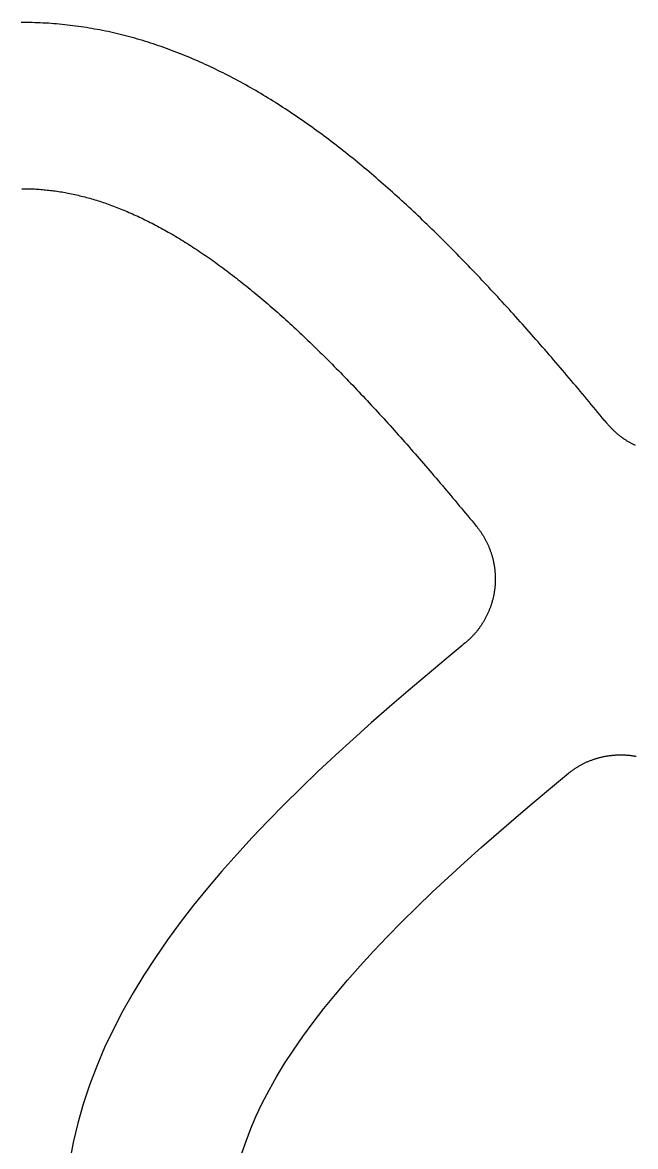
# Model space of a CAD drawing. Header units: millimetres. Extents: x 0 to 12, y 0 to 22.
# Drawn here: x 6 to 7.475, y 8.195 to 10.9 of the extents above; entities that cross this region are included whole.
import ezdxf

# ---------------------------------------------------------------- set-up
doc = ezdxf.new("R2010")
doc.units = ezdxf.units.MM
doc.layers.add('CUT_HOLE', color=3, linetype='Continuous')

msp = doc.modelspace()

# ---------------------------------------------------------------- linework, layer by layer
at = {"layer": 'CUT_HOLE'}
for points in [[(7.475, 9.8818), (7.4735, 9.8825), (7.4719, 9.8833), (7.4703, 9.8841), (7.4687, 9.8849), (7.4672, 9.8857), (7.4656, 9.8865), (7.4641, 9.8874), (7.4626, 9.8882), (7.461, 9.8891), (7.4595, 9.89), (7.458, 9.8909), (7.4565, 9.8918), (7.455, 9.8927), (7.4535, 9.8936), (7.4521, 9.8946), (7.4506, 9.8955), (7.4491, 9.8965), (7.4477, 9.8975), (7.4462, 9.8985), (7.4448, 9.8995), (7.4434, 9.9005), (7.4419, 9.9016), (7.4405, 9.9026), (7.4391, 9.9037), (7.4378, 9.9048), (7.4364, 9.9058), (7.435, 9.9069), (7.4336, 9.908), (7.4323, 9.9092), (7.4309, 9.9103), (7.4296, 9.9114), (7.4283, 9.9126), (7.427, 9.9138), (7.4257, 9.915), (7.4244, 9.9161), (7.4231, 9.9173), (7.4218, 9.9186), (7.4206, 9.9198), (7.4193, 9.921), (7.4181, 9.9223), (7.4169, 9.9235), (7.4157, 9.9248), (7.4145, 9.9261), (7.4133, 9.9274), (7.4121, 9.9287), (7.4109, 9.93), (7.4098, 9.9313), (7.4086, 9.9326), (7.4075, 9.934), (7.4064, 9.9353), (7.4064, 9.9353), (7.4064, 9.9353), (7.4064, 9.9353), (7.4063, 9.9354), (7.4063, 9.9354), (7.4063, 9.9354), (7.4063, 9.9354), (7.4063, 9.9354), (7.4063, 9.9354), (7.4063, 9.9354), (7.4063, 9.9355), (7.4062, 9.9355), (7.4062, 9.9355), (7.4062, 9.9355), (7.4062, 9.9355), (7.4062, 9.9355), (7.4062, 9.9355), (7.4062, 9.9356), (7.4062, 9.9356), (7.4061, 9.9356), (7.4061, 9.9356), (7.4061, 9.9356), (7.4061, 9.9356), (7.4061, 9.9357), (7.4061, 9.9357), (7.4061, 9.9357), (7.4061, 9.9357), (7.406, 9.9357), (7.406, 9.9357), (7.406, 9.9357), (7.406, 9.9358), (7.406, 9.9358), (7.406, 9.9358), (7.406, 9.9358), (7.406, 9.9358), (7.4059, 9.9358), (7.4059, 9.9358), (7.4059, 9.9359), (7.4059, 9.9359), (7.4059, 9.9359), (7.4059, 9.9359), (7.4059, 9.9359), (7.4059, 9.9359), (7.4058, 9.936), (7.4058, 9.936), (7.4058, 9.936), (7.4058, 9.936), (7.4058, 9.936), (7.4058, 9.936), (7.4058, 9.936), (7.4058, 9.9361), (7.4057, 9.9361), (7.4057, 9.9361), (7.4057, 9.9361), (7.4057, 9.9361), (7.4057, 9.9361), (7.4057, 9.9361), (7.4057, 9.9362), (7.4057, 9.9362), (7.4056, 9.9362), (7.4056, 9.9362), (7.4056, 9.9362), (7.4056, 9.9362), (7.4056, 9.9363), (7.4056, 9.9363), (7.4056, 9.9363), (7.4056, 9.9363), (7.4055, 9.9363), (7.4055, 9.9363), (7.4055, 9.9363), (7.4055, 9.9364), (7.4055, 9.9364), (7.4055, 9.9364), (7.4055, 9.9364), (7.4055, 9.9364), (7.4054, 9.9364), (7.4054, 9.9364), (7.4054, 9.9365), (7.4054, 9.9365), (7.4054, 9.9365), (7.4054, 9.9365), (7.4054, 9.9365), (7.4054, 9.9365), (7.4053, 9.9366), (7.4053, 9.9366), (7.4053, 9.9366), (7.4053, 9.9366), (7.4053, 9.9366), (7.4053, 9.9366), (7.4053, 9.9366), (7.4053, 9.9367), (7.4053, 9.9367), (7.4052, 9.9367), (7.4052, 9.9367), (7.4052, 9.9367), (7.4052, 9.9367), (7.4052, 9.9367), (7.4052, 9.9368), (7.4052, 9.9368), (7.4052, 9.9368), (7.4051, 9.9368), (7.4051, 9.9368), (7.4051, 9.9368), (7.4051, 9.9369), (7.4051, 9.9369), (7.4051, 9.9369), (7.4051, 9.9369), (7.4051, 9.9369), (7.405, 9.9369), (7.405, 9.9369), (7.405, 9.937), (7.405, 9.937), (7.405, 9.937), (7.405, 9.937), (7.405, 9.937), (7.405, 9.937), (7.4049, 9.9371), (7.4049, 9.9371), (7.4049, 9.9371), (7.4049, 9.9371), (7.4049, 9.9371), (7.4049, 9.9371), (7.4049, 9.9371), (7.4049, 9.9372), (7.4048, 9.9372), (7.4048, 9.9372), (7.4048, 9.9372), (7.4048, 9.9372), (7.4048, 9.9372), (7.4048, 9.9372), (7.4048, 9.9373), (7.4048, 9.9373), (7.4047, 9.9373), (7.4047, 9.9373), (7.4047, 9.9373), (7.4047, 9.9373), (7.4047, 9.9374), (7.4047, 9.9374), (7.4047, 9.9374), (7.4047, 9.9374), (7.4046, 9.9374), (7.4046, 9.9374), (7.4046, 9.9374), (7.4046, 9.9375), (7.4046, 9.9375), (7.4046, 9.9375), (7.4046, 9.9375), (7.4046, 9.9375), (7.4045, 9.9375), (7.4045, 9.9375), (7.4045, 9.9376), (7.4045, 9.9376), (7.4045, 9.9376), (7.4045, 9.9376), (7.4045, 9.9376), (7.4045, 9.9376), (7.4044, 9.9377), (7.4044, 9.9377), (7.4044, 9.9377), (7.4044, 9.9377), (7.4044, 9.9377), (7.4044, 9.9377), (7.4044, 9.9377), (7.4044, 9.9378), (7.4043, 9.9378), (7.4043, 9.9378), (7.4043, 9.9378), (7.4043, 9.9378), (7.4043, 9.9378), (7.4043, 9.9378), (7.4043, 9.9379), (7.4043, 9.9379), (7.4042, 9.9379), (7.4042, 9.9379), (7.4042, 9.9379), (7.4042, 9.9379), (7.4042, 9.938), (7.4042, 9.938), (7.4042, 9.938), (7.4042, 9.938), (7.4041, 9.938), (7.4041, 9.938), (7.4041, 9.938), (7.4041, 9.9381), (7.4041, 9.9381), (7.4041, 9.9381), (7.4041, 9.9381), (7.4041, 9.9381), (7.404, 9.9381), (7.404, 9.9381), (7.404, 9.9382), (7.404, 9.9382), (7.404, 9.9382), (7.404, 9.9382), (7.404, 9.9382), (7.404, 9.9382), (7.404, 9.9383), (7.4039, 9.9383), (7.4039, 9.9383), (7.4039, 9.9383), (7.4039, 9.9383), (7.4039, 9.9383), (7.4039, 9.9383), (7.4039, 9.9384), (7.4039, 9.9384), (7.4038, 9.9384), (7.4038, 9.9384), (7.4038, 9.9384), (7.4038, 9.9384), (7.4038, 9.9384), (7.4038, 9.9385), (7.4038, 9.9385), (7.4038, 9.9385), (7.4037, 9.9385), (7.4037, 9.9385), (7.4037, 9.9385), (7.4037, 9.9386), (7.4037, 9.9386), (7.4037, 9.9386), (7.4037, 9.9386), (7.4037, 9.9386), (7.4036, 9.9386), (7.4036, 9.9386), (7.4036, 9.9387), (7.4036, 9.9387), (7.4036, 9.9387), (7.4036, 9.9387), (7.4036, 9.9387), (7.4036, 9.9387), (7.4035, 9.9387), (7.4035, 9.9388), (7.4035, 9.9388), (7.4035, 9.9388), (7.4035, 9.9388), (7.4035, 9.9388), (7.4035, 9.9388), (7.4035, 9.9389), (7.4034, 9.9389), (7.4034, 9.9389), (7.4034, 9.9389), (7.4034, 9.9389), (7.4034, 9.9389), (7.4034, 9.9389), (7.4034, 9.939), (7.4034, 9.939), (7.4033, 9.939), (7.4033, 9.939), (7.4033, 9.939), (7.4033, 9.939), (7.4033, 9.9391), (7.4033, 9.9391), (7.4033, 9.9391), (7.4033, 9.9391), (7.4032, 9.9391), (7.4032, 9.9391), (7.4032, 9.9391), (7.4032, 9.9392), (7.4032, 9.9392), (7.4032, 9.9392), (7.4032, 9.9392), (7.4032, 9.9392), (7.4031, 9.9392), (7.4031, 9.9392), (7.4031, 9.9393), (7.4031, 9.9393), (7.4031, 9.9393), (7.4031, 9.9393), (7.4031, 9.9393), (7.4031, 9.9393), (7.403, 9.9394), (7.403, 9.9394), (7.403, 9.9394), (7.403, 9.9394), (7.403, 9.9394), (7.403, 9.9394), (7.403, 9.9394), (7.403, 9.9395), (7.4029, 9.9395), (7.4029, 9.9395), (7.4029, 9.9395), (7.4029, 9.9395), (7.4029, 9.9395), (7.4029, 9.9395), (7.4029, 9.9396), (7.4029, 9.9396), (7.4028, 9.9396), (7.4028, 9.9396), (7.4028, 9.9396), (7.4028, 9.9396), (7.4028, 9.9397), (7.4028, 9.9397), (7.4028, 9.9397), (7.4028, 9.9397), (7.4027, 9.9397), (7.4027, 9.9397), (7.4027, 9.9397), (7.4027, 9.9398), (7.4027, 9.9398), (7.4027, 9.9398), (7.4027, 9.9398), (7.4027, 9.9398), (7.4026, 9.9398), (7.4026, 9.9398), (7.4026, 9.9399), (7.4026, 9.9399), (7.4026, 9.9399), (7.4026, 9.9399), (7.4026, 9.9399), (7.4026, 9.9399), (7.4026, 9.94), (7.4025, 9.94), (7.4025, 9.94), (7.4025, 9.94), (7.4025, 9.94), (7.4025, 9.94), (7.4025, 9.94), (7.4025, 9.9401), (7.4025, 9.9401), (7.4024, 9.9401), (7.4024, 9.9401), (7.4024, 9.9401), (7.4024, 9.9401), (7.4024, 9.9401), (7.4024, 9.9402), (7.4024, 9.9402), (7.4024, 9.9402), (7.4023, 9.9402), (7.4023, 9.9402), (7.4023, 9.9402), (7.4023, 9.9403), (7.4023, 9.9403), (7.4023, 9.9403), (7.4023, 9.9403), (7.4023, 9.9403), (7.4022, 9.9403), (7.4022, 9.9403), (7.4022, 9.9404), (7.4022, 9.9404), (7.4022, 9.9404), (7.4022, 9.9404), (7.4022, 9.9404), (7.4022, 9.9404), (7.4021, 9.9404), (7.4021, 9.9405), (7.4021, 9.9405), (7.4021, 9.9405), (7.4021, 9.9405), (7.4021, 9.9405), (7.4021, 9.9405), (7.4021, 9.9406), (7.402, 9.9406), (7.402, 9.9406), (7.402, 9.9406), (7.402, 9.9406), (7.402, 9.9406), (7.402, 9.9406), (7.402, 9.9407), (7.402, 9.9407), (7.4019, 9.9407), (7.4019, 9.9407), (7.4019, 9.9407), (7.4019, 9.9407), (7.4019, 9.9407), (7.4019, 9.9408), (7.4019, 9.9408), (7.4019, 9.9408), (7.4018, 9.9408), (7.4018, 9.9408), (7.4018, 9.9408), (7.4018, 9.9409), (7.4018, 9.9409), (7.4018, 9.9409), (7.4018, 9.9409), (7.4018, 9.9409), (7.4017, 9.9409), (7.4017, 9.9409), (7.4017, 9.941), (7.4017, 9.941), (7.4017, 9.941), (7.4017, 9.941), (7.4017, 9.941), (7.4017, 9.941), (7.4016, 9.941), (7.4016, 9.9411), (7.4016, 9.9411), (7.4016, 9.9411), (7.4016, 9.9411), (7.4016, 9.9411), (7.4016, 9.9411), (7.4016, 9.9412), (7.4015, 9.9412), (7.4015, 9.9412), (7.4015, 9.9412), (7.4015, 9.9412), (7.4015, 9.9412), (7.4015, 9.9412), (7.4015, 9.9413), (7.4015, 9.9413), (7.4014, 9.9413), (7.4014, 9.9413), (7.4014, 9.9413), (7.4014, 9.9413), (7.4014, 9.9413), (7.4014, 9.9414), (7.4014, 9.9414), (7.4014, 9.9414), (7.4013, 9.9414), (7.4013, 9.9414), (7.4013, 9.9414), (7.4013, 9.9415), (7.4013, 9.9415), (7.4013, 9.9415), (7.4013, 9.9415), (7.4013, 9.9415), (7.4012, 9.9415), (7.4012, 9.9415), (7.4012, 9.9416), (7.4012, 9.9416), (7.4012, 9.9416), (7.4012, 9.9416), (7.4012, 9.9416), (7.4012, 9.9416), (7.4012, 9.9417), (7.4011, 9.9417), (7.4011, 9.9417), (7.4011, 9.9417), (7.4011, 9.9417), (7.4011, 9.9417), (7.4011, 9.9417), (7.4011, 9.9418), (7.4011, 9.9418), (7.401, 9.9418), (7.401, 9.9418), (7.401, 9.9418), (7.401, 9.9418), (7.401, 9.9418), (7.401, 9.9419), (7.401, 9.9419), (7.401, 9.9419), (7.4009, 9.9419), (7.4009, 9.9419), (7.4009, 9.9419), (7.4009, 9.942), (7.4009, 9.942), (7.4009, 9.942), (7.4009, 9.942), (7.4009, 9.942), (7.4008, 9.942), (7.4008, 9.942), (7.4008, 9.9421), (7.4008, 9.9421), (7.4008, 9.9421), (7.4008, 9.9421), (7.4008, 9.9421), (7.4008, 9.9421), (7.4007, 9.9421), (7.4007, 9.9422), (7.4007, 9.9422), (7.4007, 9.9422), (7.4007, 9.9422), (7.4007, 9.9422), (7.4007, 9.9422), (7.4007, 9.9423), (7.4006, 9.9423), (7.4006, 9.9423), (7.4006, 9.9423), (7.4006, 9.9423), (7.4006, 9.9423), (7.4006, 9.9423), (7.4006, 9.9424), (7.4006, 9.9424), (7.4005, 9.9424), (7.4005, 9.9424), (7.4005, 9.9424), (7.4005, 9.9424), (7.4005, 9.9424), (7.4005, 9.9425), (7.4005, 9.9425), (7.4005, 9.9425), (7.4004, 9.9425), (7.4004, 9.9425), (7.4004, 9.9425), (7.4004, 9.9425), (7.4004, 9.9425), (7.3951, 9.9489), (7.3898, 9.9553), (7.3845, 9.9618), (7.3792, 9.9681), (7.3739, 9.9745), (7.3686, 9.9809), (7.3633, 9.9873), (7.358, 9.9937), (7.3527, 10), (7.3474, 10.0064), (7.342, 10.0127), (7.3367, 10.019), (7.3314, 10.0253), (7.3261, 10.0316), (7.3208, 10.038), (7.3154, 10.0442), (7.3101, 10.0505), (7.3048, 10.0568), (7.2994, 10.0631), (7.2941, 10.0693), (7.2887, 10.0755), (7.2834, 10.0818), (7.278, 10.088), (7.2727, 10.0942), (7.2673, 10.1004), (7.262, 10.1066), (7.2566, 10.1128), (7.2513, 10.1189), (7.2459, 10.1251), (7.2405, 10.1312), (7.2352, 10.1373), (7.2298, 10.1434), (7.2244, 10.1495), (7.2191, 10.1556), (7.2137, 10.1617), (7.2083, 10.1678), (7.2029, 10.1738), (7.1975, 10.1798), (7.1921, 10.1859), (7.1868, 10.1919), (7.1814, 10.1979), (7.176, 10.2038), (7.1706, 10.2098), (7.1652, 10.2158), (7.1597, 10.2217), (7.1543, 10.2276), (7.1489, 10.2335), (7.1435, 10.2394), (7.1381, 10.2453), (7.1327, 10.2511), (7.1272, 10.257), (7.1218, 10.2628), (7.1164, 10.2686), (7.1109, 10.2744), (7.1055, 10.2802), (7.1001, 10.286), (7.0946, 10.2917), (7.0892, 10.2974), (7.0837, 10.3032), (7.0783, 10.3089), (7.0728, 10.3145), (7.0673, 10.3202), (7.0619, 10.3258), (7.0564, 10.3315), (7.0509, 10.3371), (7.0455, 10.3427), (7.04, 10.3482), (7.0345, 10.3538), (7.029, 10.3593), (7.0235, 10.3648), (7.018, 10.3703), (7.0125, 10.3758), (7.007, 10.3813), (7.0015, 10.3867), (6.996, 10.3921), (6.9905, 10.3975), (6.985, 10.4029), (6.9794, 10.4083), (6.9739, 10.4136), (6.9684, 10.419), (6.9628, 10.4243), (6.9573, 10.4295), (6.9518, 10.4348), (6.9462, 10.44), (6.9406, 10.4453), (6.9351, 10.4505), (6.9295, 10.4556), (6.924, 10.4608), (6.9184, 10.4659), (6.9128, 10.471), (6.9072, 10.4761), (6.9016, 10.4812), (6.896, 10.4862), (6.8904, 10.4913), (6.8848, 10.4963), (6.8792, 10.5012), (6.8736, 10.5062), (6.868, 10.5111), (6.8624, 10.516), (6.8567, 10.5209), (6.8511, 10.5258), (6.8455, 10.5306), (6.8398, 10.5355), (6.8342, 10.5403), (6.8285, 10.545), (6.8229, 10.5498), (6.8172, 10.5545), (6.8115, 10.5592), (6.8058, 10.5639), (6.8001, 10.5685), (6.7945, 10.5731), (6.7888, 10.5777), (6.7831, 10.5823), (6.7773, 10.5868), (6.7716, 10.5914), (6.7659, 10.5959), (6.7602, 10.6003), (6.7544, 10.6048), (6.7487, 10.6092), (6.7429, 10.6136), (6.7372, 10.618), (6.7314, 10.6223), (6.7257, 10.6266), (6.7199, 10.6309), (6.7141, 10.6352), (6.7083, 10.6394), (6.7025, 10.6436), (6.6967, 10.6478), (6.6909, 10.6519), (6.6851, 10.6561), (6.6793, 10.6602), (6.6734, 10.6642), (6.6676, 10.6683), (6.6618, 10.6723), (6.6559, 10.6763), (6.65, 10.6802), (6.6442, 10.6841), (6.6383, 10.688), (6.6324, 10.6919), (6.6265, 10.6957), (6.6206, 10.6995), (6.6147, 10.7033), (6.6088, 10.7071), (6.6029, 10.7108), (6.5969, 10.7145), (6.591, 10.7181), (6.585, 10.7218), (6.5791, 10.7254), (6.5731, 10.7289), (6.5672, 10.7325), (6.5612, 10.736), (6.5552, 10.7394), (6.5492, 10.7429), (6.5432, 10.7463), (6.5372, 10.7497), (6.5311, 10.753), (6.5251, 10.7563), (6.5191, 10.7596), (6.513, 10.7629), (6.507, 10.7661), (6.5009, 10.7692), (6.4948, 10.7724), (6.4887, 10.7755), (6.4826, 10.7786), (6.4765, 10.7816), (6.4704, 10.7847), (6.4643, 10.7876), (6.4582, 10.7906), (6.452, 10.7935), (6.4459, 10.7964), (6.4397, 10.7992), (6.4336, 10.802), (6.4274, 10.8048), (6.4212, 10.8075), (6.415, 10.8102), (6.4088, 10.8129), (6.4026, 10.8155), (6.3964, 10.8181), (6.3901, 10.8206), (6.3839, 10.8232), (6.3777, 10.8256), (6.3714, 10.8281), (6.3651, 10.8305), (6.3589, 10.8329), (6.3526, 10.8352), (6.3463, 10.8375), (6.34, 10.8397), (6.3337, 10.842), (6.3274, 10.8441), (6.3211, 10.8463), (6.3147, 10.8484), (6.3084, 10.8504), (6.302, 10.8525), (6.2957, 10.8544), (6.2893, 10.8564), (6.2829, 10.8583), (6.2766, 10.8601), (6.2702, 10.862), (6.2638, 10.8637), (6.2574, 10.8655), (6.2509, 10.8672), (6.2445, 10.8688), (6.2381, 10.8705), (6.2317, 10.872), (6.2252, 10.8736), (6.2188, 10.8751), (6.2123, 10.8765), (6.2059, 10.8779), (6.1994, 10.8793), (6.1929, 10.8806), (6.1864, 10.8819), (6.18, 10.8831), (6.1735, 10.8843), (6.167, 10.8855), (6.1605, 10.8866), (6.154, 10.8877), (6.1474, 10.8887), (6.1409, 10.8897), (6.1344, 10.8906), (6.1279, 10.8915), (6.1213, 10.8923), (6.1148, 10.8931), (6.1083, 10.8939), (6.1017, 10.8946), (6.0952, 10.8953), (6.0886, 10.8959), (6.0821, 10.8965), (6.0755, 10.897), (6.069, 10.8975), (6.0624, 10.898), (6.0558, 10.8984), (6.0493, 10.8987), (6.0427, 10.899), (6.0361, 10.8993), (6.0296, 10.8995), (6.023, 10.8997), (6.0164, 10.8999), (6.0099, 10.8999), (6.0033, 10.9), (5.9967, 10.9)], [(5.9981, 10.5), (6.0019, 10.5), (6.0058, 10.5), (6.0096, 10.4999), (6.0134, 10.4998), (6.0173, 10.4997), (6.0211, 10.4996), (6.0249, 10.4994), (6.0288, 10.4993), (6.0326, 10.4991), (6.0365, 10.4988), (6.0403, 10.4986), (6.0441, 10.4983), (6.048, 10.4979), (6.0518, 10.4976), (6.0557, 10.4972), (6.0596, 10.4968), (6.0634, 10.4964), (6.0673, 10.496), (6.0712, 10.4955), (6.075, 10.495), (6.0789, 10.4945), (6.0828, 10.4939), (6.0867, 10.4933), (6.0906, 10.4927), (6.0945, 10.4921), (6.0984, 10.4914), (6.1023, 10.4907), (6.1062, 10.49), (6.1101, 10.4892), (6.1141, 10.4885), (6.118, 10.4877), (6.1219, 10.4868), (6.1259, 10.486), (6.1298, 10.4851), (6.1338, 10.4842), (6.1377, 10.4832), (6.1417, 10.4822), (6.1457, 10.4812), (6.1497, 10.4802), (6.1537, 10.4792), (6.1577, 10.4781), (6.1617, 10.4769), (6.1657, 10.4758), (6.1697, 10.4746), (6.1738, 10.4734), (6.1778, 10.4722), (6.1819, 10.4709), (6.1859, 10.4696), (6.19, 10.4683), (6.1941, 10.467), (6.1981, 10.4656), (6.2022, 10.4642), (6.2063, 10.4627), (6.2104, 10.4613), (6.2145, 10.4598), (6.2187, 10.4582), (6.2228, 10.4567), (6.2269, 10.4551), (6.2311, 10.4535), (6.2353, 10.4518), (6.2394, 10.4501), (6.2436, 10.4484), (6.2478, 10.4467), (6.252, 10.4449), (6.2562, 10.4431), (6.2604, 10.4413), (6.2646, 10.4394), (6.2689, 10.4375), (6.2731, 10.4356), (6.2773, 10.4336), (6.2816, 10.4316), (6.2859, 10.4296), (6.2902, 10.4275), (6.2944, 10.4254), (6.2987, 10.4233), (6.303, 10.4212), (6.3073, 10.419), (6.3117, 10.4168), (6.316, 10.4145), (6.3203, 10.4123), (6.3247, 10.41), (6.329, 10.4076), (6.3334, 10.4053), (6.3378, 10.4029), (6.3422, 10.4004), (6.3466, 10.398), (6.3509, 10.3955), (6.3554, 10.3929), (6.3598, 10.3904), (6.3642, 10.3878), (6.3686, 10.3852), (6.3731, 10.3825), (6.3775, 10.3798), (6.382, 10.3771), (6.3864, 10.3743), (6.3909, 10.3716), (6.3954, 10.3687), (6.3999, 10.3659), (6.4044, 10.363), (6.4089, 10.3601), (6.4134, 10.3572), (6.4179, 10.3542), (6.4225, 10.3512), (6.427, 10.3482), (6.4315, 10.3451), (6.4361, 10.342), (6.4407, 10.3389), (6.4452, 10.3357), (6.4498, 10.3325), (6.4544, 10.3293), (6.459, 10.326), (6.4636, 10.3228), (6.4682, 10.3194), (6.4728, 10.3161), (6.4774, 10.3127), (6.482, 10.3093), (6.4867, 10.3059), (6.4913, 10.3024), (6.4959, 10.2989), (6.5006, 10.2954), (6.5052, 10.2918), (6.5099, 10.2882), (6.5146, 10.2846), (6.5193, 10.281), (6.5239, 10.2773), (6.5286, 10.2736), (6.5333, 10.2698), (6.538, 10.2661), (6.5427, 10.2623), (6.5475, 10.2584), (6.5522, 10.2546), (6.5569, 10.2507), (6.5616, 10.2468), (6.5664, 10.2428), (6.5711, 10.2388), (6.5759, 10.2348), (6.5806, 10.2308), (6.5854, 10.2267), (6.5901, 10.2226), (6.5949, 10.2185), (6.5997, 10.2144), (6.6045, 10.2102), (6.6093, 10.206), (6.6141, 10.2018), (6.6189, 10.1975), (6.6237, 10.1932), (6.6285, 10.1889), (6.6333, 10.1846), (6.6381, 10.1802), (6.6429, 10.1758), (6.6477, 10.1714), (6.6526, 10.1669), (6.6574, 10.1624), (6.6623, 10.1579), (6.6671, 10.1534), (6.672, 10.1488), (6.6768, 10.1443), (6.6817, 10.1397), (6.6865, 10.135), (6.6914, 10.1304), (6.6963, 10.1257), (6.7012, 10.121), (6.706, 10.1162), (6.7109, 10.1115), (6.7158, 10.1067), (6.7207, 10.1018), (6.7256, 10.097), (6.7305, 10.0921), (6.7354, 10.0873), (6.7403, 10.0823), (6.7452, 10.0774), (6.7502, 10.0725), (6.7551, 10.0675), (6.76, 10.0625), (6.7649, 10.0574), (6.7699, 10.0524), (6.7748, 10.0473), (6.7797, 10.0422), (6.7847, 10.0371), (6.7896, 10.0319), (6.7946, 10.0268), (6.7995, 10.0216), (6.8045, 10.0163), (6.8095, 10.0111), (6.8144, 10.0058), (6.8194, 10.0006), (6.8244, 9.9953), (6.8293, 9.9899), (6.8343, 9.9846), (6.8393, 9.9792), (6.8443, 9.9738), (6.8493, 9.9684), (6.8543, 9.963), (6.8593, 9.9576), (6.8643, 9.9521), (6.8692, 9.9466), (6.8743, 9.9411), (6.8793, 9.9356), (6.8843, 9.93), (6.8893, 9.9245), (6.8943, 9.9189), (6.8993, 9.9133), (6.9043, 9.9076), (6.9094, 9.902), (6.9144, 9.8963), (6.9194, 9.8907), (6.9244, 9.885), (6.9295, 9.8793), (6.9345, 9.8735), (6.9395, 9.8678), (6.9446, 9.862), (6.9496, 9.8562), (6.9547, 9.8504), (6.9597, 9.8446), (6.9648, 9.8388), (6.9698, 9.8329), (6.9749, 9.827), (6.9799, 9.8212), (6.985, 9.8153), (6.9901, 9.8093), (6.9951, 9.8034), (7.0002, 9.7975), (7.0053, 9.7915), (7.0104, 9.7855), (7.0154, 9.7795), (7.0205, 9.7735), (7.0256, 9.7675), (7.0307, 9.7615), (7.0358, 9.7554), (7.0408, 9.7494), (7.0459, 9.7433), (7.051, 9.7372), (7.0561, 9.7311), (7.0612, 9.725), (7.0663, 9.7188), (7.0714, 9.7127), (7.0765, 9.7066), (7.0816, 9.7004), (7.0867, 9.6942), (7.0918, 9.688), (7.093, 9.6867), (7.0941, 9.6853), (7.0951, 9.6839), (7.0962, 9.6825), (7.0973, 9.6811), (7.0983, 9.6797), (7.0994, 9.6783), (7.1004, 9.6769), (7.1014, 9.6754), (7.1024, 9.674), (7.1034, 9.6725), (7.1044, 9.6711), (7.1053, 9.6696), (7.1063, 9.6681), (7.1072, 9.6667), (7.1081, 9.6652), (7.1091, 9.6637), (7.1099, 9.6621), (7.1108, 9.6606), (7.1117, 9.6591), (7.1126, 9.6576), (7.1134, 9.656), (7.1142, 9.6545), (7.115, 9.6529), (7.1158, 9.6514), (7.1166, 9.6498), (7.1174, 9.6482), (7.1182, 9.6466), (7.1189, 9.645), (7.1197, 9.6435), (7.1204, 9.6419), (7.1211, 9.6402), (7.1218, 9.6386), (7.1224, 9.637), (7.1231, 9.6354), (7.1238, 9.6338), (7.1244, 9.6321), (7.125, 9.6305), (7.1256, 9.6288), (7.1262, 9.6272), (7.1268, 9.6255), (7.1273, 9.6238), (7.1279, 9.6222), (7.1284, 9.6205), (7.1289, 9.6188), (7.1294, 9.6171), (7.1299, 9.6155), (7.1304, 9.6138), (7.1309, 9.6121), (7.1313, 9.6104), (7.1317, 9.6087), (7.1321, 9.607), (7.1325, 9.6052), (7.1329, 9.6035), (7.1333, 9.6018), (7.1336, 9.6001), (7.134, 9.5984), (7.1343, 9.5966), (7.1346, 9.5949), (7.1349, 9.5932), (7.1352, 9.5915), (7.1354, 9.5897), (7.1357, 9.588), (7.1359, 9.5862), (7.1361, 9.5845), (7.1363, 9.5828), (7.1365, 9.581), (7.1367, 9.5793), (7.1368, 9.5775), (7.137, 9.5758), (7.1371, 9.574), (7.1372, 9.5723), (7.1373, 9.5705), (7.1374, 9.5687), (7.1375, 9.567), (7.1375, 9.5652), (7.1375, 9.5635), (7.1375, 9.5617), (7.1375, 9.56), (7.1375, 9.5582), (7.1375, 9.5565), (7.1375, 9.5547), (7.1374, 9.5529), (7.1373, 9.5512), (7.1372, 9.5494), (7.1371, 9.5477), (7.137, 9.5459), (7.1369, 9.5442), (7.1367, 9.5424), (7.1365, 9.5407), (7.1364, 9.5389), (7.1362, 9.5372), (7.1359, 9.5355), (7.1357, 9.5337), (7.1355, 9.532), (7.1352, 9.5302), (7.1349, 9.5285), (7.1346, 9.5268), (7.1343, 9.525), (7.134, 9.5233), (7.1337, 9.5216), (7.1333, 9.5199), (7.133, 9.5182), (7.1326, 9.5164), (7.1322, 9.5147), (7.1318, 9.513), (7.1313, 9.5113), (7.1309, 9.5096), (7.1304, 9.5079), (7.13, 9.5062), (7.1295, 9.5045), (7.129, 9.5029), (7.1285, 9.5012), (7.1279, 9.4995), (7.1274, 9.4978), (7.1268, 9.4962), (7.1263, 9.4945), (7.1257, 9.4929), (7.1251, 9.4912), (7.1245, 9.4896), (7.1238, 9.4879), (7.1232, 9.4863), (7.1225, 9.4847), (7.1218, 9.4831), (7.1211, 9.4814), (7.1204, 9.4798), (7.1197, 9.4782), (7.119, 9.4766), (7.1182, 9.475), (7.1175, 9.4735), (7.1167, 9.4719), (7.1159, 9.4703), (7.1151, 9.4687), (7.1143, 9.4672), (7.1135, 9.4656), (7.1126, 9.4641), (7.1118, 9.4626), (7.1109, 9.461), (7.11, 9.4595), (7.1091, 9.458), (7.1082, 9.4565), (7.1073, 9.455), (7.1064, 9.4535), (7.1054, 9.4521), (7.1045, 9.4506), (7.1035, 9.4491), (7.1025, 9.4477), (7.1015, 9.4462), (7.1005, 9.4448), (7.0995, 9.4434), (7.0984, 9.4419), (7.0974, 9.4405), (7.0963, 9.4391), (7.0952, 9.4378), (7.0942, 9.4364), (7.0931, 9.435), (7.092, 9.4336), (7.0908, 9.4323), (7.0897, 9.4309), (7.0886, 9.4296), (7.0874, 9.4283), (7.0862, 9.427), (7.085, 9.4257), (7.0839, 9.4244), (7.0827, 9.4231), (7.0814, 9.4218), (7.0802, 9.4206), (7.079, 9.4193), (7.0777, 9.4181), (7.0765, 9.4169), (7.0752, 9.4157), (7.0739, 9.4145), (7.0726, 9.4133), (7.0713, 9.4121), (7.07, 9.4109), (7.0687, 9.4098), (7.0674, 9.4086), (7.066, 9.4075), (7.0647, 9.4064), (7.0647, 9.4064), (7.0604, 9.4028), (7.0575, 9.4004), (7.0575, 9.4004), (7.0192, 9.3687), (6.9734, 9.3303), (6.9281, 9.2918), (6.8833, 9.2532), (6.8391, 9.2144), (6.7956, 9.1755), (6.7529, 9.1364), (6.711, 9.0972), (6.6699, 9.0577), (6.6298, 9.0181), (6.5906, 8.9783), (6.5525, 8.9383), (6.5155, 8.898), (6.4797, 8.8575), (6.4451, 8.8167), (6.4117, 8.7756), (6.3797, 8.7341), (6.3491, 8.6923), (6.3199, 8.6502), (6.2922, 8.6076), (6.266, 8.5646), (6.2415, 8.5212), (6.2188, 8.4773), (6.1977, 8.433), (6.1786, 8.3882), (6.1613, 8.3429), (6.146, 8.2972), (6.1329, 8.2511), (6.1218, 8.2046), (6.113, 8.1577)], [(6.5281, 8.1788), (6.5379, 8.2082), (6.5493, 8.2381), (6.5623, 8.2685), (6.577, 8.2993), (6.5932, 8.3306), (6.6111, 8.3623), (6.6307, 8.3945), (6.6519, 8.4271), (6.6747, 8.4601), (6.6992, 8.4934), (6.7253, 8.5272), (6.7529, 8.5612), (6.782, 8.5955), (6.8126, 8.6302), (6.8447, 8.6651), (6.8781, 8.7002), (6.9128, 8.7355), (6.9489, 8.7711), (6.9861, 8.8068), (7.0245, 8.8427), (7.0639, 8.8788), (7.1044, 8.915), (7.1458, 8.9514), (7.1882, 8.9879), (7.2313, 9.0246), (7.2752, 9.0613), (7.3139, 9.0934), (7.3147, 9.0941), (7.3161, 9.0951), (7.3175, 9.0962), (7.3189, 9.0973), (7.3203, 9.0983), (7.3217, 9.0994), (7.3231, 9.1004), (7.3246, 9.1014), (7.326, 9.1024), (7.3275, 9.1034), (7.3289, 9.1044), (7.3304, 9.1053), (7.3319, 9.1063), (7.3333, 9.1072), (7.3348, 9.1081), (7.3363, 9.1091), (7.3379, 9.1099), (7.3394, 9.1108), (7.3409, 9.1117), (7.3424, 9.1126), (7.344, 9.1134), (7.3455, 9.1142), (7.3471, 9.115), (7.3486, 9.1158), (7.3502, 9.1166), (7.3518, 9.1174), (7.3534, 9.1182), (7.355, 9.1189), (7.3565, 9.1197), (7.3581, 9.1204), (7.3598, 9.1211), (7.3614, 9.1218), (7.363, 9.1224), (7.3646, 9.1231), (7.3662, 9.1238), (7.3679, 9.1244), (7.3695, 9.125), (7.3712, 9.1256), (7.3728, 9.1262), (7.3745, 9.1268), (7.3762, 9.1273), (7.3778, 9.1279), (7.3795, 9.1284), (7.3812, 9.1289), (7.3829, 9.1294), (7.3845, 9.1299), (7.3862, 9.1304), (7.3879, 9.1309), (7.3896, 9.1313), (7.3913, 9.1317), (7.393, 9.1321), (7.3948, 9.1325), (7.3965, 9.1329), (7.3982, 9.1333), (7.3999, 9.1336), (7.4016, 9.134), (7.4034, 9.1343), (7.4051, 9.1346), (7.4068, 9.1349), (7.4085, 9.1352), (7.4103, 9.1354), (7.412, 9.1357), (7.4138, 9.1359), (7.4155, 9.1361), (7.4172, 9.1363), (7.419, 9.1365), (7.4207, 9.1367), (7.4225, 9.1368), (7.4242, 9.137), (7.426, 9.1371), (7.4277, 9.1372), (7.4295, 9.1373), (7.4313, 9.1374), (7.433, 9.1375), (7.4348, 9.1375), (7.4365, 9.1375), (7.4383, 9.1375), (7.44, 9.1375), (7.4418, 9.1375), (7.4435, 9.1375), (7.4453, 9.1375), (7.4471, 9.1374), (7.4488, 9.1373), (7.4506, 9.1372), (7.4523, 9.1371), (7.4541, 9.137), (7.4558, 9.1369), (7.4576, 9.1367), (7.4593, 9.1365), (7.4611, 9.1364), (7.4628, 9.1362), (7.4645, 9.1359), (7.4663, 9.1357), (7.468, 9.1355), (7.4698, 9.1352), (7.4715, 9.1349), (7.4732, 9.1346), (7.475, 9.1343), (7.4767, 9.134)]]:
    msp.add_lwpolyline(points, dxfattribs=at)

doc.saveas('drawing.dxf')
